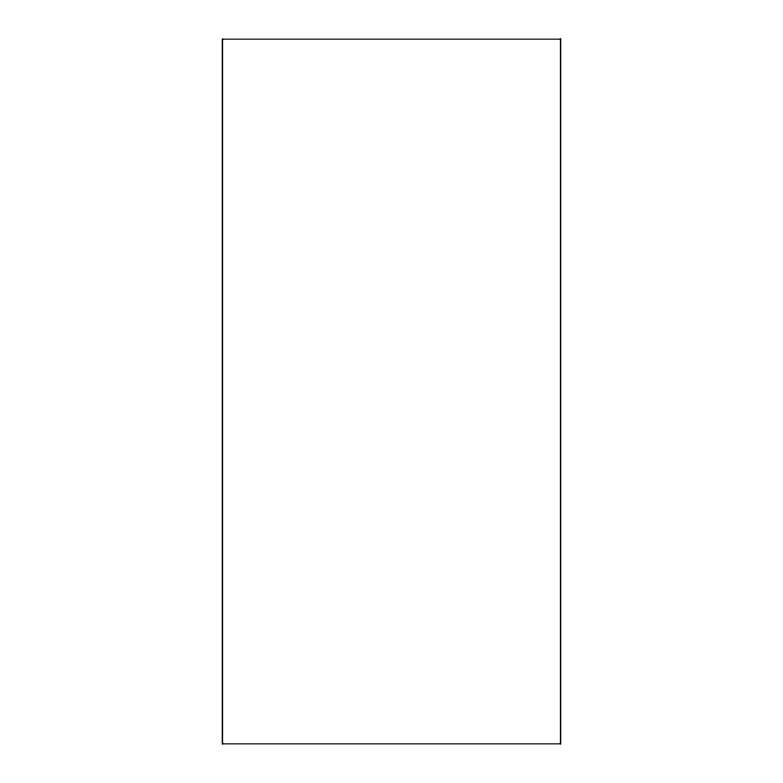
<?xml version="1.0" encoding="UTF-8"?>
<svg xmlns="http://www.w3.org/2000/svg" width="783" height="783" viewBox="0 0 783 783"><rect width="100%" height="100%" fill="white"/><g stroke="black" fill="none" stroke-linecap="round" stroke-linejoin="round"><path stroke-width="1.17" d="M560.413 39.15L560.413 743.85M222.587 39.15L222.587 743.85M560.745 39.15L222.255 39.15L222.255 743.85L560.745 743.85L560.745 39.15"/></g></svg>
